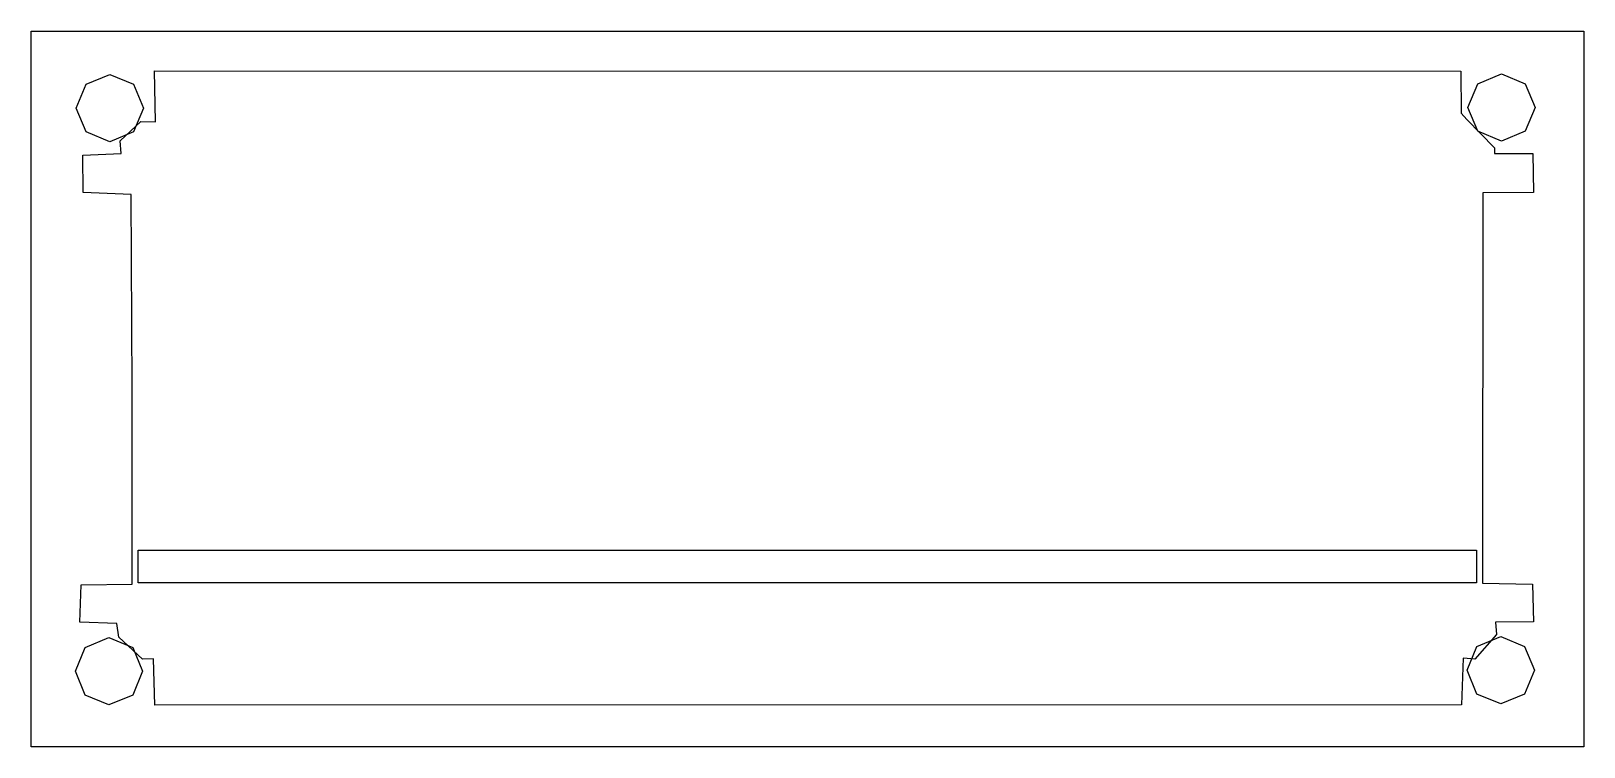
# Model space of a CAD drawing. Extents: x -185.1 to -109.1, y 237.9 to 272.9.
import ezdxf

# ---------------------------------------------------------------- set-up
doc = ezdxf.new("R2010")
doc.units = 0
doc.layers.add('Layer_1', color=7, linetype='CONTINUOUS')

msp = doc.modelspace()

# ---------------------------------------------------------------- linework, layer by layer
at = {"layer": 'Layer_1', "color": 7}
for p, q in [((-185.128425, 272.877941), (-109.128422, 272.877941)), ((-185.128425, 237.87794), (-185.128425, 272.877941)), ((-109.128422, 272.877941), (-109.128422, 237.87794)), ((-182.438799, 270.280195), (-181.275262, 270.762149)), ((-181.275262, 270.762149), (-180.111719, 270.280195)), ((-179.031389, 268.447301), (-179.093752, 270.929344)), ((-179.093752, 270.929344), (-115.146844, 270.916873)), ((-115.146844, 270.916873), (-115.13437, 268.858897)), ((-114.325456, 270.30396), (-113.161916, 270.785915)), ((-113.161916, 270.785915), (-111.998376, 270.30396)), ((-182.920756, 269.116654), (-182.438799, 270.280195)), ((-180.111719, 270.280195), (-179.629768, 269.116654)), ((-114.80741, 269.14042), (-114.325456, 270.30396)), ((-111.998376, 270.30396), (-111.516422, 269.14042)), ((-182.438799, 267.95311), (-182.920756, 269.116654)), ((-179.629768, 269.116654), (-180.111719, 267.95311)), ((-179.629768, 269.116654), (-179.629768, 269.116654)), ((-114.325456, 267.976876), (-114.80741, 269.14042)), ((-111.516422, 269.14042), (-111.998376, 267.976876)), ((-111.516422, 269.14042), (-111.516422, 269.14042)), ((-180.765077, 267.511862), (-179.754798, 268.459775)), ((-179.754798, 268.459775), (-179.031389, 268.447301)), ((-115.13437, 268.858897), (-114.859974, 268.547081)), ((-114.859974, 268.547081), (-113.500464, 267.162626)), ((-181.275262, 267.471154), (-182.438799, 267.95311)), ((-180.111719, 267.95311), (-181.275262, 267.471154)), ((-113.161916, 267.494923), (-114.325456, 267.976876)), ((-111.998376, 267.976876), (-113.161916, 267.494923)), ((-182.598545, 266.813395), (-180.715186, 266.888232)), ((-182.573597, 264.979927), (-182.598545, 266.813395)), ((-180.715186, 266.888232), (-180.765077, 267.511862)), ((-113.500464, 267.162626), (-113.500464, 266.900701)), ((-113.500464, 266.900701), (-111.629577, 266.888227)), ((-111.629577, 266.888227), (-111.604628, 264.992393)), ((-180.228754, 264.892619), (-182.573597, 264.979927)), ((-180.178862, 255.400986), (-180.228754, 264.892619)), ((-114.0742, 264.967445), (-114.099148, 245.884399)), ((-111.604628, 264.992393), (-114.0742, 264.967445)), ((-180.178862, 245.834519), (-180.178862, 255.400986)), ((-179.890725, 247.492476), (-114.38347, 247.492476)), ((-179.890725, 245.892476), (-179.890725, 247.492476)), ((-114.38347, 247.492476), (-114.38347, 245.892476)), ((-182.748214, 243.976106), (-182.673379, 245.797102)), ((-182.673379, 245.797102), (-180.178862, 245.834519)), ((-114.38347, 245.892476), (-179.890725, 245.892476)), ((-114.099148, 245.884399), (-111.642048, 245.834508)), ((-111.642048, 245.834508), (-111.604631, 243.988566)), ((-180.927217, 243.913743), (-182.748214, 243.976106)), ((-111.604631, 243.988566), (-113.450573, 243.976092)), ((-113.450573, 243.976092), (-113.413156, 243.377408)), ((-182.478719, 242.740729), (-181.31518, 243.222684)), ((-181.31518, 243.222684), (-180.151638, 242.740729)), ((-180.82744, 243.240203), (-180.927217, 243.913743)), ((-179.66749, 242.167564), (-180.82744, 243.240203)), ((-113.413156, 243.377408), (-114.473324, 242.167569)), ((-114.364522, 242.787798), (-113.200983, 243.269753)), ((-113.200983, 243.269753), (-112.037441, 242.787798)), ((-182.960674, 241.577189), (-182.478719, 242.740729)), ((-180.151638, 242.740729), (-179.669686, 241.577189)), ((-114.846477, 241.624258), (-114.364522, 242.787798)), ((-112.037441, 242.787798), (-111.555489, 241.624258)), ((-179.143643, 242.192512), (-179.66749, 242.167564)), ((-179.068806, 239.922503), (-179.143643, 242.192512)), ((-115.034591, 242.217458), (-115.121899, 239.934977)), ((-114.473324, 242.167569), (-115.034591, 242.217458)), ((-182.478719, 240.413649), (-182.960674, 241.577189)), ((-179.669686, 241.577189), (-180.151638, 240.413649)), ((-179.669686, 241.577189), (-179.669686, 241.577189)), ((-114.364522, 240.460718), (-114.846477, 241.624258)), ((-111.555489, 241.624258), (-112.037441, 240.460718)), ((-111.555489, 241.624258), (-111.555489, 241.624258)), ((-181.31518, 239.931695), (-182.478719, 240.413649)), ((-180.151638, 240.413649), (-181.31518, 239.931695)), ((-113.200983, 239.978764), (-114.364522, 240.460718)), ((-112.037441, 240.460718), (-113.200983, 239.978764)), ((-115.121899, 239.934977), (-179.068806, 239.922503)), ((-109.128422, 237.87794), (-185.128425, 237.87794))]:
    msp.add_line(p, q, dxfattribs=at)

doc.saveas('drawing.dxf')
